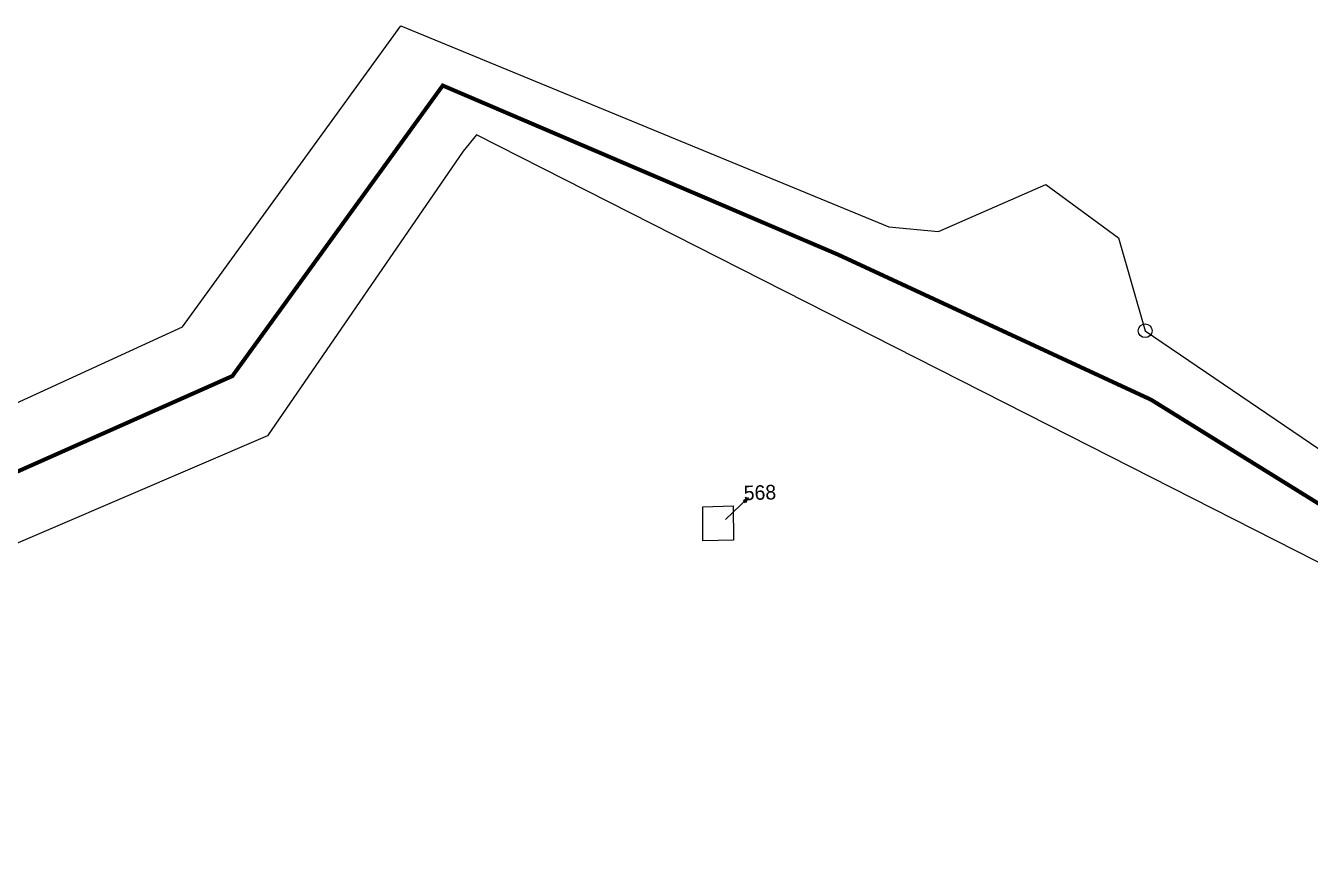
# Model space of a CAD drawing. Header units: metres. Extents: x 277515 to 230369286191, y 2056844 to 115415464409.
# Drawn here: x 278989 to 279772, y 2059982 to 2060496 of the extents above; entities that cross this region are included whole.
import ezdxf
from ezdxf.enums import TextEntityAlignment as Align

# ---------------------------------------------------------------- set-up
doc = ezdxf.new("R2010")
doc.units = ezdxf.units.M
doc.header["$MEASUREMENT"] = 0
doc.linetypes.add('DASHDOT', pattern=[1, 0.5, -0.25, 0, -0.25])
for name, color, linetype in [('POLY_PARCEL', 6, 'Continuous'), ('POLY_WATER', 4, 'Continuous'), ('SYM_ARROW', 1, 'Continuous'), ('SYM_STONE', 1, 'Continuous'), ('TEXT_PARCEL', 7, 'Continuous'), ('V_BOUND_STREAM_LINE', 7, 'DASHDOT')]:
    doc.layers.add(name, color=color, linetype=linetype)
doc.styles.add('TEXT_MAP', font='', dxfattribs={"height": 1.8})
doc.styles.get('TEXT_MAP').set_extended_font_data('Kruti Dev 050')

# ---------------------------------------------------------------- blocks, each defined once
blk = doc.blocks.new('STONE')
blk.add_circle((0, 0), 0.851)
blk = doc.blocks.new('ARROWASPECT')
h = blk.add_hatch(color=256)
h.paths.add_polyline_path([(2.85, -2.85), (3.72, -1.98), (0, 0)])
h.paths.add_polyline_path([(0, 0), (1.98, -3.72), (2.85, -2.85)])
for points in [[(0, 0), (17.15, -17.15)], [(0, 0), (1.98, -3.72)], [(0, 0), (3.72, -1.98)], [(3.72, -1.98), (1.98, -3.72)]]:
    blk.add_lwpolyline(points)
blk = doc.blocks.new('KSUB')
at = {"layer": 'POLY_PARCEL'}
blk.add_lwpolyline([(279401.83, 2060202.78), (279420.35, 2060203.35), (279420.52, 2060182.48), (279401.84, 2060182.06), (279401.83, 2060202.78)], dxfattribs=at)
at = {"layer": 'POLY_WATER'}
for points in [[(278359.26, 2060313.45), (278407.99, 2060314.94), (278482.29, 2060288.47), (278742.62, 2060203.76), (278896.1, 2060225.91), (279084.8, 2060312.49), (279217.69, 2060495.9), (279515.14, 2060373.3), (279545.34, 2060370.61), (279610.7, 2060399.09), (279655.05, 2060366.75), (279671.24, 2060310.07), (279782.8, 2060234.3), (279869.51, 2060175.56), (279962.22, 2060156.74), (280061.62, 2060076.73), (280018.93, 2059905.95), (279945.95, 2059611.37), (279934.13, 2059564.67), (280209.42, 2059330.15), (280349.58, 2059242.58), (280398.55, 2059138.16), (280660.12, 2059042.38)], [(280845.67, 2058576.07), (280793.68, 2058818.39), (280601.41, 2059013.94), (280362.76, 2059098.71), (280307.84, 2059211.14), (280286.51, 2059219.51), (280153.79, 2059305.72), (279888.33, 2059527.26), (279957.06, 2059819.29), (280011.95, 2060052.5), (279949.92, 2060092.13), (279940.29, 2060091.83), (279825.84, 2060144.04), (279612.36, 2060252.46), (279263.97, 2060429.38), (279255.84, 2060419.5), (279136.49, 2060246.13), (278916.81, 2060151.78), (278782.31, 2060145.85), (278618.39, 2060149.86)]]:
    blk.add_lwpolyline(points, dxfattribs=at)
at = {"layer": 'V_BOUND_STREAM_LINE', "ltscale": 10, "const_width": 2.46, "flags": 128}
blk.add_lwpolyline([(280866.04, 2058599.66), (280829.4, 2058762.1), (280805.86, 2058855.18), (280709.18, 2058945.03), (280627.01, 2059033.12), (280471.11, 2059093.77), (280383.57, 2059121.1), (280320.5, 2059238.18), (280168.68, 2059327.75), (279998.44, 2059479.21), (279914.52, 2059553), (279973.05, 2059802.85), (280012.27, 2059963.24), (280039.72, 2060067.14), (279940.9, 2060134.16), (279851.78, 2060158.29), (279674.8, 2060268.08), (279484.35, 2060356.36), (279243.31, 2060459.45), (279115.16, 2060282.47), (278901.54, 2060187.56), (278716.07, 2060170.17), (278598.5, 2060201.28), (278598.5, 2060201.28)], dxfattribs=at)
at = {"layer": 'SYM_ARROW', "xscale": 0.7863786985108947, "yscale": 0.7863786985108947, "zscale": 0.7863786985108947, "rotation": 268.4210019252548}
blk.add_blockref('ARROWASPECT', (279429.43, 2060208.21), dxfattribs=at)
at = {"layer": 'SYM_STONE', "xscale": 4.921375242810441, "yscale": 4.921375242810441, "zscale": 4.921375242810441, "rotation": 7.528292576756234}
blk.add_blockref('STONE', (279671.24, 2060310.07), dxfattribs=at)
at = {"layer": 'TEXT_PARCEL', "style": 'TEXT_MAP'}
blk.add_text('568', height=8.858, rotation=1.75366, dxfattribs=at).set_placement((279436.69, 2060207.09), align=Align.CENTER)

msp = doc.modelspace()

# ---------------------------------------------------------------- block references
msp.add_blockref('KSUB', (0, 0))

doc.saveas('drawing.dxf')
